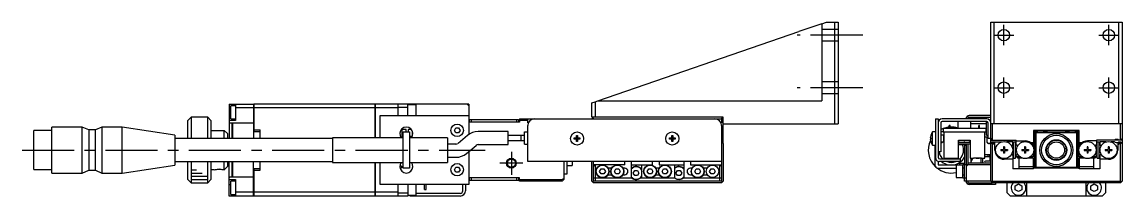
# Model space of a CAD drawing. Extents: x 0 to 694, y -8 to 613.
# Drawn here: x 358.9 to 693.9, y 279.8 to 332.8 of the extents above; entities that cross this region are included whole.
import ezdxf

# ---------------------------------------------------------------- set-up
doc = ezdxf.new("R2010")
doc.units = 0
doc.header["$LTSCALE"] = 0.5
doc.linetypes.add('CENTER', pattern=[50.8, 31.75, -6.35, 6.35, -6.35])
doc.linetypes.add('DASHED', pattern=[19.05, 12.7, -6.35])
for name, color, linetype in [('MSM_CENTER', 1, 'CENTER'), ('MSM_CONTINUOUS', 7, 'CONTINUOUS'), ('MSM_DASHED', 4, 'DASHED'), ('MSM_NARROW', 5, 'CONTINUOUS')]:
    doc.layers.add(name, color=color, linetype=linetype)

msp = doc.modelspace()

# ---------------------------------------------------------------- linework, layer by layer
at = {"layer": 'MSM_CENTER'}
for p, q in [((657.92, 325.69), (657.92, 331.89)), ((689.92, 325.69), (689.92, 331.89)), ((614.95, 328.79), (594.95, 328.79)), ((654.82, 328.79), (661.02, 328.79)), ((686.82, 328.79), (693.02, 328.79)), ((657.92, 309.69), (657.92, 315.89)), ((689.92, 309.69), (689.92, 315.89)), ((614.95, 312.79), (594.95, 312.79)), ((654.82, 312.79), (661.02, 312.79)), ((686.82, 312.79), (693.02, 312.79)), ((358.9, 293.79), (500, 293.79)), ((507.95, 293.29), (507.95, 286.29)), ((511.45, 289.79), (504.45, 289.79))]:
    msp.add_line(p, q, dxfattribs=at)
at = {"layer": 'MSM_CONTINUOUS'}
for p, q in [((602.45, 332.28), (595.45, 329.87)), ((602.45, 332.28), (603.95, 332.79)), ((602.45, 332.28), (602.45, 308.79)), ((603.95, 332.79), (607.45, 332.79)), ((606.45, 301.79), (606.45, 332.79)), ((607.45, 332.79), (607.45, 301.79)), ((653.92, 332.79), (693.92, 332.79)), ((653.92, 284.29), (653.92, 332.79)), ((654.92, 332.79), (654.92, 301.79)), ((692.92, 301.79), (692.92, 332.79)), ((693.92, 332.79), (693.92, 284.29)), ((534.24, 308.79), (595.45, 329.87)), ((532.45, 308.17), (533.45, 308.52)), ((533.45, 308.52), (534.24, 308.79)), ((533.45, 308.52), (533.45, 303.79)), ((534.24, 308.79), (602.45, 308.79)), ((421.95, 307.79), (421.95, 297.29)), ((421.95, 307.79), (429.45, 307.79)), ((422.45, 303.29), (422.45, 307.29)), ((423.95, 307.29), (422.45, 307.29)), ((423.95, 307.79), (423.95, 302.79)), ((429.45, 306.64), (423.95, 306.64)), ((429.45, 307.79), (429.45, 297.29)), ((429.45, 307.78), (429.5, 307.78)), ((429.45, 306.63), (429.5, 306.63)), ((429.5, 307.79), (429.5, 299.45)), ((466.45, 307.79), (429.5, 307.79)), ((466.45, 306.64), (429.5, 306.64)), ((466.45, 297.54), (466.45, 307.79)), ((466.45, 307.78), (466.5, 307.78)), ((466.45, 306.63), (466.5, 306.63)), ((494.95, 307.79), (466.5, 307.79)), ((466.5, 307.79), (466.5, 297.54)), ((473.45, 306.64), (466.5, 306.64)), ((473.45, 304.29), (473.45, 307.79)), ((476.45, 306.79), (473.45, 306.79)), ((476.45, 304.29), (476.45, 307.79)), ((478.95, 307.54), (476.45, 307.54)), ((478.95, 304.29), (478.95, 307.54)), ((494.45, 307.79), (494.95, 307.29)), ((494.95, 307.79), (494.95, 298.53)), ((532.45, 303.79), (532.45, 308.17)), ((410.45, 303.79), (409.45, 302.79)), ((409.45, 297.29), (409.45, 302.79)), ((410.45, 303.79), (410.45, 297.29)), ((415.45, 303.79), (410.45, 303.79)), ((415.45, 297.29), (415.45, 303.79)), ((416.45, 302.79), (415.45, 303.79)), ((416.45, 302.79), (416.45, 297.29)), ((421.95, 304.29), (422.45, 304.29)), ((423.95, 302.79), (421.95, 302.79)), ((422.15, 302.02), (421.95, 302.02)), ((422.15, 302.04), (422.15, 302.02)), ((422.15, 302.04), (422.95, 302.04)), ((422.45, 303.29), (423.95, 303.29)), ((422.95, 297.29), (422.95, 302.04)), ((422.95, 301.99), (423, 301.99)), ((423, 302.04), (423, 297.29)), ((423, 302.04), (429.45, 302.04)), ((467.95, 304.29), (494.95, 304.29)), ((467.95, 297.54), (467.95, 304.29)), ((510.45, 302.29), (494.95, 302.29)), ((495.15, 302.29), (495.15, 303.09)), ((495.15, 303.09), (510.15, 303.09)), ((495.65, 303.09), (495.65, 302.29)), ((509.65, 302.29), (509.65, 303.09)), ((510.15, 303.09), (510.15, 302.29)), ((510.45, 303.29), (510.45, 302.29)), ((510.45, 303.29), (571.95, 303.29)), ((512.95, 302.79), (510.45, 302.79)), ((512.95, 302.09), (512.95, 303.29)), ((572.45, 303.79), (532.45, 303.79)), ((532.95, 303.79), (532.45, 303.29)), ((532.95, 303.29), (532.7, 303.54)), ((572.45, 303.29), (571.95, 303.79)), ((572.2, 303.54), (571.95, 303.29)), ((571.95, 303.29), (571.95, 302.09)), ((572.45, 296.09), (572.45, 303.79)), ((572.45, 301.79), (607.45, 301.79)), ((637.12, 303.29), (637.92, 303.29)), ((637.12, 303.29), (637.12, 291.49)), ((637.92, 303.29), (637.92, 291.59)), ((638.72, 302.09), (638.72, 293.29)), ((652.72, 303.29), (639.12, 303.29)), ((652.72, 302.49), (639.12, 302.49)), ((643.92, 302.49), (643.92, 300.49)), ((646.92, 303.59), (646.92, 303.29)), ((647.12, 303.79), (653.92, 303.79)), ((653.92, 304.29), (647.42, 304.29)), ((647.92, 300.49), (647.92, 302.49)), ((652.62, 301.79), (647.92, 301.79)), ((652.62, 298.29), (652.62, 302.29)), ((653.06, 302.29), (652.62, 302.29)), ((653.12, 297.29), (653.12, 302.09)), ((693.92, 301.79), (653.92, 301.79)), ((654.42, 301.79), (654.42, 296.79)), ((693.42, 296.79), (693.42, 301.79)), ((362.45, 287.84), (362.45, 299.74)), ((367.95, 299.74), (362.45, 299.74)), ((367.95, 286.79), (367.95, 300.79)), ((377.25, 300.79), (367.95, 300.79)), ((377.25, 286.79), (377.25, 300.79)), ((379.25, 299.94), (377.25, 300.79)), ((379.25, 299.94), (379.25, 287.64)), ((381.25, 299.94), (379.25, 299.94)), ((383.25, 300.79), (381.25, 299.94)), ((381.25, 287.64), (381.25, 299.94)), ((383.25, 300.79), (383.25, 286.79)), ((389.45, 300.79), (383.25, 300.79)), ((389.45, 286.79), (389.45, 300.79)), ((405.45, 298.36), (389.45, 300.79)), ((405.45, 298.36), (405.45, 289.22)), ((416.45, 299.79), (420.45, 299.79)), ((420.45, 297.29), (420.45, 299.79)), ((421.45, 298.79), (420.45, 299.79)), ((421.45, 298.79), (421.45, 297.29)), ((429.45, 299.45), (431.45, 299.45)), ((429.5, 299.95), (431.45, 299.95)), ((431.45, 297.29), (431.45, 299.95)), ((474.62, 300.02), (474.62, 298.02)), ((475.87, 300.02), (474.62, 300.02)), ((474.95, 299.29), (476.95, 299.29)), ((474.95, 288.29), (474.95, 299.29)), ((475.87, 299.29), (475.87, 300.02)), ((477.53, 300.02), (476.53, 300.02)), ((476.53, 300.02), (476.53, 299.29)), ((476.95, 299.29), (476.95, 288.29)), ((477.78, 298.02), (477.78, 299.59)), ((490.58, 299.79), (491.01, 300.54)), ((491.01, 299.04), (490.58, 299.79)), ((491.01, 300.54), (491.88, 300.54)), ((491.88, 299.04), (491.01, 299.04)), ((494.61, 298.27), (491.69, 295.82)), ((491.88, 300.54), (492.31, 299.79)), ((492.31, 299.79), (491.88, 299.04)), ((506.95, 299.44), (497.82, 299.44)), ((506.95, 295.44), (506.95, 299.44)), ((511.95, 298.19), (506.95, 298.19)), ((510.95, 296.69), (510.95, 298.19)), ((511.95, 295.59), (511.95, 299.29)), ((511.95, 299.29), (512.95, 299.29)), ((512.95, 290.29), (512.95, 301.29)), ((527.77, 298.18), (528.13, 298.18)), ((527.77, 297.47), (527.77, 298.18)), ((528.13, 298.18), (528.13, 297.47)), ((556.77, 298.18), (557.13, 298.18)), ((556.77, 297.47), (556.77, 298.18)), ((557.13, 298.18), (557.13, 297.47)), ((571.95, 301.29), (571.95, 284.29)), ((571.95, 300.49), (572.25, 300.49)), ((571.95, 299.29), (572.25, 299.29)), ((572.25, 300.49), (572.25, 299.29)), ((635.64, 298.18), (635.65, 298.18)), ((636.22, 295.29), (636.22, 299.29)), ((637.12, 299.29), (636.22, 299.29)), ((639.42, 299.29), (638.72, 299.29)), ((639.62, 298.29), (638.72, 298.29)), ((639.42, 300.49), (639.42, 299.29)), ((639.42, 300.49), (652.42, 300.49)), ((639.42, 299.29), (652.42, 299.29)), ((639.67, 298.29), (639.62, 298.29)), ((639.62, 296.29), (639.62, 298.29)), ((639.67, 298.24), (639.62, 298.29)), ((639.67, 299.29), (639.67, 291.29)), ((641.54, 301.29), (641.29, 301.29)), ((641.29, 300.49), (641.29, 301.29)), ((641.54, 300.49), (641.54, 301.29)), ((650.29, 300.49), (650.29, 301.29)), ((650.54, 301.29), (650.29, 301.29)), ((650.54, 300.49), (650.54, 301.29)), ((652.17, 291.29), (652.17, 299.29)), ((652.42, 300.49), (652.42, 299.29)), ((652.62, 298.29), (653.12, 298.29)), ((680.92, 299.79), (666.92, 299.79)), ((666.92, 299.79), (666.92, 294.51)), ((667.42, 298.49), (667.72, 298.79)), ((667.42, 289.09), (667.42, 298.49)), ((667.92, 298.99), (667.72, 298.79)), ((667.72, 298.79), (667.72, 288.79)), ((667.92, 298.99), (668.22, 299.29)), ((679.92, 298.99), (667.92, 298.99)), ((668.22, 299.29), (679.62, 299.29)), ((679.62, 299.29), (679.92, 298.99)), ((680.12, 298.79), (679.92, 298.99)), ((680.12, 288.79), (680.12, 298.79)), ((680.12, 298.79), (680.42, 298.49)), ((680.42, 298.49), (680.42, 289.09)), ((680.92, 294.51), (680.92, 299.79)), ((453.45, 297.29), (405.45, 297.29)), ((453.45, 297.54), (453.45, 290.04)), ((474.95, 297.54), (453.45, 297.54)), ((474.62, 298.02), (474.95, 298.02)), ((476.95, 298.02), (477.78, 298.02)), ((488.45, 297.54), (476.95, 297.54)), ((488.45, 297.54), (488.45, 290.04)), ((491.04, 295.59), (488.45, 295.59)), ((494.26, 292.76), (497.18, 295.21)), ((497.82, 295.44), (506.95, 295.44)), ((506.95, 296.69), (511.95, 296.69)), ((511.95, 295.59), (512.95, 295.59)), ((527.06, 297.11), (527.06, 297.47)), ((527.06, 297.47), (527.77, 297.47)), ((527.77, 297.11), (527.06, 297.11)), ((527.78, 297.46), (527.77, 297.47)), ((527.78, 297.12), (527.77, 297.11)), ((527.77, 296.41), (527.77, 297.11)), ((528.13, 296.41), (527.77, 296.41)), ((527.78, 297.12), (527.78, 297.46)), ((527.78, 297.46), (528.12, 297.46)), ((528.12, 297.12), (527.78, 297.12)), ((528.12, 297.46), (528.13, 297.47)), ((528.12, 297.46), (528.12, 297.12)), ((528.12, 297.12), (528.13, 297.11)), ((528.13, 297.47), (528.83, 297.47)), ((528.13, 297.11), (528.13, 296.41)), ((528.83, 297.11), (528.13, 297.11)), ((528.83, 297.47), (528.83, 297.11)), ((556.06, 297.11), (556.06, 297.47)), ((556.06, 297.47), (556.77, 297.47)), ((556.77, 297.11), (556.06, 297.11)), ((556.78, 297.46), (556.77, 297.47)), ((556.78, 297.12), (556.77, 297.11)), ((556.77, 296.41), (556.77, 297.11)), ((557.13, 296.41), (556.77, 296.41)), ((556.78, 297.12), (556.78, 297.46)), ((556.78, 297.46), (557.12, 297.46)), ((557.12, 297.12), (556.78, 297.12)), ((557.12, 297.46), (557.13, 297.47)), ((557.12, 297.46), (557.12, 297.12)), ((557.12, 297.12), (557.13, 297.11)), ((557.13, 297.47), (557.83, 297.47)), ((557.13, 297.11), (557.13, 296.41)), ((557.83, 297.11), (557.13, 297.11)), ((557.83, 297.47), (557.83, 297.11)), ((571.95, 297.29), (572.45, 296.79)), ((572.45, 296.79), (571.95, 296.79)), ((572.45, 296.59), (571.95, 296.59)), ((572.05, 296.39), (571.95, 296.39)), ((572.45, 295.79), (571.95, 296.29)), ((572.2, 296.04), (571.95, 295.79)), ((572.35, 296.09), (572.35, 295.89)), ((572.45, 296.09), (572.35, 295.99)), ((572.45, 295.79), (572.45, 284.29)), ((635.53, 297.47), (635.65, 297.47)), ((635.65, 297.11), (635.53, 297.11)), ((635.65, 296.41), (635.64, 296.4)), ((635.65, 297.47), (635.65, 297.11)), ((636.22, 295.29), (637.12, 295.29)), ((636.92, 295.29), (636.92, 289.29)), ((638.72, 296.29), (639.62, 296.29)), ((639.62, 296.29), (639.67, 296.34)), ((644.17, 296.79), (647.67, 296.79)), ((644.17, 291.29), (644.17, 296.79)), ((647.67, 296.09), (644.17, 296.09)), ((647.67, 295.59), (644.17, 295.59)), ((644.17, 295.44), (645.92, 295.44)), ((645.92, 295.29), (646.42, 295.29)), ((645.92, 295.29), (645.92, 289.29)), ((646.42, 295.51), (646.42, 284.29)), ((646.92, 295.59), (646.92, 289.29)), ((647.67, 296.79), (647.67, 291.29)), ((652.17, 297.79), (653.12, 297.79)), ((652.84, 296.22), (652.84, 297.79)), ((653.19, 295.82), (652.87, 296.15)), ((653.92, 297.29), (653.12, 297.29)), ((653.92, 295.8), (653.26, 295.8)), ((653.73, 295.8), (653.73, 295.69)), ((653.92, 297.29), (654.42, 296.79)), ((653.92, 296.79), (661.72, 296.79)), ((654.42, 296.29), (653.92, 295.79)), ((654.42, 295.79), (654.17, 296.04)), ((654.42, 296.29), (657.3, 296.29)), ((654.72, 295.79), (654.42, 295.79)), ((654.42, 295.79), (654.42, 284.29)), ((655.22, 296.15), (654.72, 295.79)), ((654.72, 295.79), (655.22, 295.29)), ((655.22, 293.79), (655.22, 296.29)), ((660.72, 296.29), (658.73, 296.29)), ((660.46, 295.19), (660.72, 295.34)), ((660.72, 295.34), (660.72, 296.29)), ((660.92, 291.29), (660.92, 296.29)), ((660.92, 296.29), (661.52, 296.29)), ((661.52, 291.29), (661.52, 296.29)), ((661.72, 295.34), (661.72, 296.79)), ((661.72, 296.59), (664.42, 296.59)), ((661.72, 295.34), (661.94, 295.21)), ((666.02, 296.09), (666.92, 296.09)), ((666.92, 295.59), (666.56, 295.59)), ((680.92, 296.09), (681.82, 296.09)), ((681.27, 295.59), (680.92, 295.59)), ((686.12, 296.59), (683.42, 296.59)), ((686.12, 295.34), (685.9, 295.21)), ((693.92, 296.79), (686.12, 296.79)), ((686.12, 296.79), (686.12, 295.34)), ((686.32, 291.29), (686.32, 296.29)), ((686.32, 296.29), (686.92, 296.29)), ((686.92, 291.29), (686.92, 296.29)), ((689.1, 296.29), (687.12, 296.29)), ((687.12, 296.29), (687.12, 295.34)), ((687.12, 295.34), (687.38, 295.19)), ((691.66, 296.29), (690.53, 296.29)), ((692.62, 296.09), (692.67, 296.11)), ((692.62, 296.09), (692.62, 293.79)), ((692.62, 295.29), (693.12, 295.79)), ((693.12, 295.79), (692.67, 296.11)), ((692.98, 296.29), (693.42, 296.29)), ((693.42, 295.79), (693.12, 295.79)), ((693.42, 296.79), (693.92, 297.29)), ((693.42, 296.29), (693.92, 295.79)), ((693.67, 296.04), (693.42, 295.79)), ((693.42, 284.29), (693.42, 295.79)), ((488.45, 291.59), (491.04, 291.59)), ((494.95, 293.33), (494.95, 283.29)), ((638.72, 293.29), (637.92, 293.29)), ((653.92, 292.37), (652.17, 292.37)), ((652.17, 291.87), (653.92, 291.87)), ((653.02, 292.37), (653.02, 291.87)), ((653.52, 292.37), (653.52, 291.87)), ((653.72, 290.37), (653.72, 291.87)), ((657.02, 293.94), (657.81, 293.94)), ((657.02, 293.94), (657.02, 293.65)), ((657.02, 293.65), (657.81, 293.65)), ((657.55, 293.94), (657.55, 293.65)), ((658.16, 294.79), (657.87, 294.79)), ((657.87, 294.79), (657.87, 294)), ((657.87, 294.26), (658.16, 294.26)), ((657.87, 293.59), (657.87, 292.79)), ((657.87, 293.32), (658.16, 293.32)), ((658.16, 292.79), (657.87, 292.79)), ((658.16, 294.79), (658.16, 294)), ((658.16, 293.59), (658.16, 292.79)), ((658.22, 293.94), (659.02, 293.94)), ((658.22, 293.65), (659.02, 293.65)), ((658.49, 293.65), (658.49, 293.94)), ((659.02, 293.94), (659.02, 293.65)), ((660.72, 292.24), (660.46, 292.39)), ((660.72, 292.24), (660.72, 288.09)), ((662.01, 292.41), (661.72, 292.24)), ((661.72, 291.79), (661.72, 292.24)), ((661.72, 291.79), (662.76, 291.79)), ((662.22, 291.29), (661.72, 291.79)), ((663.42, 293.94), (664.21, 293.94)), ((663.42, 293.94), (663.42, 293.65)), ((663.42, 293.65), (664.21, 293.65)), ((663.95, 293.94), (663.95, 293.65)), ((664.56, 294.79), (664.27, 294.79)), ((664.27, 294.79), (664.27, 294)), ((664.27, 294.26), (664.56, 294.26)), ((664.27, 293.59), (664.27, 292.79)), ((664.27, 293.32), (664.56, 293.32)), ((664.56, 292.79), (664.27, 292.79)), ((664.56, 294.79), (664.56, 294)), ((664.56, 293.59), (664.56, 292.79)), ((664.62, 293.94), (665.42, 293.94)), ((664.62, 293.65), (665.42, 293.65)), ((664.89, 293.65), (664.89, 293.94)), ((665.42, 293.94), (665.42, 293.65)), ((666.08, 291.79), (666.92, 291.79)), ((666.92, 291.79), (666.42, 291.29)), ((666.92, 293.08), (666.92, 291.79)), ((680.92, 291.79), (680.92, 293.08)), ((680.92, 291.79), (681.76, 291.79)), ((681.42, 291.29), (680.92, 291.79)), ((682.42, 293.94), (683.21, 293.94)), ((682.42, 293.94), (682.42, 293.65)), ((682.42, 293.65), (683.21, 293.65)), ((682.95, 293.94), (682.95, 293.65)), ((683.56, 294.79), (683.27, 294.79)), ((683.27, 294.79), (683.27, 294)), ((683.27, 294.26), (683.56, 294.26)), ((683.27, 293.59), (683.27, 292.79)), ((683.27, 293.32), (683.56, 293.32)), ((683.56, 292.79), (683.27, 292.79)), ((683.56, 294.79), (683.56, 294)), ((683.56, 293.59), (683.56, 292.79)), ((683.62, 293.94), (684.42, 293.94)), ((683.62, 293.65), (684.42, 293.65)), ((683.89, 293.65), (683.89, 293.94)), ((684.42, 293.94), (684.42, 293.65)), ((685.08, 291.79), (686.12, 291.79)), ((686.12, 291.79), (685.62, 291.29)), ((685.82, 292.41), (686.12, 292.24)), ((686.12, 292.24), (686.12, 291.79)), ((687.38, 292.39), (687.12, 292.24)), ((687.12, 292.24), (687.12, 288.09)), ((688.82, 293.94), (689.61, 293.94)), ((688.82, 293.94), (688.82, 293.65)), ((688.82, 293.65), (689.61, 293.65)), ((689.35, 293.94), (689.35, 293.65)), ((689.96, 294.79), (689.67, 294.79)), ((689.67, 294.79), (689.67, 294)), ((689.67, 294.26), (689.96, 294.26)), ((689.67, 293.59), (689.67, 292.79)), ((689.67, 293.32), (689.96, 293.32)), ((689.96, 292.79), (689.67, 292.79)), ((689.96, 294.79), (689.96, 294)), ((689.96, 293.59), (689.96, 292.79)), ((690.02, 293.94), (690.82, 293.94)), ((690.02, 293.65), (690.82, 293.65)), ((690.29, 293.65), (690.29, 293.94)), ((690.82, 293.94), (690.82, 293.65)), ((389.45, 286.79), (405.45, 289.22)), ((405.45, 290.29), (453.45, 290.29)), ((409.45, 284.79), (409.45, 290.29)), ((410.45, 290.29), (410.45, 283.79)), ((415.45, 283.79), (415.45, 290.29)), ((416.45, 290.29), (416.45, 284.79)), ((420.45, 287.79), (420.45, 290.29)), ((420.45, 287.79), (421.45, 288.79)), ((421.45, 290.29), (421.45, 288.79)), ((421.95, 279.79), (421.95, 290.29)), ((422.95, 285.54), (422.95, 290.29)), ((423, 290.29), (423, 285.54)), ((429.45, 279.79), (429.45, 290.29)), ((429.45, 288.14), (431.45, 288.14)), ((429.5, 288.14), (429.5, 279.79)), ((431.45, 287.64), (431.45, 290.29)), ((453.45, 290.04), (474.95, 290.04)), ((466.45, 279.79), (466.45, 290.04)), ((466.5, 290.04), (466.5, 279.79)), ((467.95, 283.29), (467.95, 290.04)), ((474.45, 288.87), (473.95, 288.87)), ((473.99, 288.37), (474.45, 288.37)), ((474.26, 289.87), (474.45, 289.87)), ((474.45, 290.04), (474.45, 289.87)), ((474.45, 288.87), (474.45, 288.37)), ((476.95, 288.29), (474.95, 288.29)), ((476.95, 290.04), (488.45, 290.04)), ((490.58, 287.79), (491.01, 288.54)), ((491.01, 288.54), (491.88, 288.54)), ((491.88, 288.54), (492.31, 287.79)), ((571.95, 290.29), (512.95, 290.29)), ((523.95, 290.29), (523.95, 284.79)), ((524.95, 286.54), (524.95, 290.29)), ((524.95, 289.04), (526.45, 289.04)), ((526.45, 290.29), (526.45, 289.04)), ((532.45, 284.29), (532.45, 290.29)), ((532.95, 284.29), (532.95, 290.29)), ((542.45, 289.29), (532.95, 289.29)), ((532.95, 288.79), (533.45, 289.29)), ((533.45, 289.29), (533.45, 284.29)), ((538.46, 288.29), (537.43, 288.29)), ((542.45, 288.29), (541.93, 288.29)), ((542.45, 289.29), (542.45, 290.29)), ((544.45, 290.29), (544.45, 285.29)), ((544.45, 289.29), (550.95, 289.29)), ((547.65, 285.29), (547.65, 289.29)), ((550.95, 289.29), (550.95, 290.29)), ((552.96, 288.29), (551.93, 288.29)), ((552.95, 290.29), (552.95, 289.29)), ((552.95, 289.29), (560.45, 289.29)), ((557.65, 289.29), (557.65, 285.29)), ((560.45, 290.29), (560.45, 285.29)), ((562.45, 290.29), (562.45, 289.29)), ((562.45, 289.29), (571.95, 289.29)), ((562.96, 288.29), (562.45, 288.29)), ((567.58, 288.29), (566.43, 288.29)), ((571.45, 284.29), (571.45, 289.29)), ((571.45, 289.29), (571.95, 288.79)), ((637.92, 290.36), (637.92, 289.29)), ((637.92, 289.29), (644.42, 289.29)), ((637.92, 288.29), (643.42, 288.29)), ((644.62, 290.29), (638.32, 290.29)), ((638.42, 291.09), (644.62, 291.09)), ((639.67, 291.29), (644.17, 291.29)), ((643.42, 289.19), (643.42, 285.39)), ((645.42, 289.19), (643.42, 289.19)), ((644.42, 289.69), (644.42, 289.19)), ((645.92, 289.69), (644.42, 289.69)), ((644.62, 291.09), (644.62, 290.29)), ((645.42, 285.29), (645.42, 289.29)), ((653.92, 289.29), (645.42, 289.29)), ((645.92, 288.29), (645.42, 288.29)), ((645.92, 285.29), (645.92, 289.29)), ((646.42, 288.79), (646.92, 289.29)), ((653.92, 289.79), (646.92, 289.79)), ((647.67, 291.29), (648.67, 291.29)), ((647.92, 291.29), (647.92, 289.79)), ((648.67, 291.39), (651.17, 291.39)), ((648.67, 291.29), (648.67, 291.39)), ((649.47, 291.39), (649.47, 291.29)), ((649.47, 291.29), (650.37, 291.29)), ((649.84, 291.39), (649.84, 291.29)), ((649.99, 291.39), (649.99, 291.29)), ((650.37, 291.39), (650.37, 291.29)), ((651.02, 289.79), (651.02, 291.39)), ((651.17, 291.29), (651.17, 291.39)), ((651.17, 291.29), (652.17, 291.29)), ((651.52, 289.79), (651.52, 291.29)), ((653.92, 290.37), (652.32, 290.37)), ((652.32, 289.87), (653.92, 289.87)), ((653.72, 289.79), (653.72, 289.87)), ((660.72, 290.99), (658.02, 290.99)), ((660.92, 291.29), (661.52, 291.29)), ((663.7, 291.29), (662.22, 291.29)), ((662.47, 291.29), (662.47, 288.09)), ((662.47, 288.79), (666.97, 288.79)), ((666.97, 291.29), (665.13, 291.29)), ((666.92, 288.09), (666.92, 288.29)), ((680.92, 288.29), (666.92, 288.29)), ((666.97, 288.29), (666.97, 291.29)), ((667.72, 288.79), (667.42, 289.09)), ((667.72, 288.79), (667.92, 288.59)), ((668.22, 288.29), (667.92, 288.59)), ((667.92, 288.59), (679.92, 288.59)), ((670.75, 290.59), (670.94, 290.59)), ((671.17, 290.37), (670.94, 290.59)), ((671.17, 290.37), (671, 290.37)), ((671.17, 290.23), (671.17, 290.37)), ((671.17, 290.23), (671.17, 290.23)), ((676.89, 290.59), (676.67, 290.37)), ((676.84, 290.37), (676.67, 290.37)), ((676.67, 290.37), (676.67, 290.23)), ((676.89, 290.59), (677.08, 290.59)), ((679.92, 288.59), (679.62, 288.29)), ((679.92, 288.59), (680.12, 288.79)), ((680.42, 289.09), (680.12, 288.79)), ((682.7, 291.29), (680.87, 291.29)), ((680.87, 291.29), (680.87, 288.29)), ((680.87, 288.79), (685.37, 288.79)), ((680.92, 288.09), (680.92, 288.29)), ((685.62, 291.29), (684.13, 291.29)), ((685.37, 288.09), (685.37, 291.29)), ((686.32, 291.29), (686.92, 291.29)), ((689.82, 290.99), (687.12, 290.99)), ((362.45, 287.84), (367.95, 287.84)), ((367.95, 286.79), (377.25, 286.79)), ((377.25, 286.79), (379.25, 287.64)), ((379.25, 287.64), (381.25, 287.64)), ((381.25, 287.64), (383.25, 286.79)), ((383.25, 286.79), (389.45, 286.79)), ((409.45, 284.79), (410.45, 283.79)), ((415.45, 283.79), (416.45, 284.79)), ((417.45, 287.79), (416.45, 287.79)), ((421.95, 285.56), (422.15, 285.56)), ((421.95, 284.79), (423.95, 284.79)), ((422.15, 285.56), (422.15, 285.54)), ((422.95, 285.54), (422.15, 285.54)), ((422.95, 285.59), (423, 285.59)), ((429.45, 285.54), (423, 285.54)), ((423.95, 284.79), (423.95, 279.79)), ((429.5, 287.64), (431.45, 287.64)), ((491.01, 287.04), (490.58, 287.79)), ((491.88, 287.04), (491.01, 287.04)), ((492.31, 287.79), (491.88, 287.04)), ((510.45, 285.29), (494.95, 285.29)), ((495.15, 284.49), (495.15, 285.29)), ((495.65, 285.29), (495.65, 284.49)), ((509.65, 284.49), (509.65, 285.29)), ((510.15, 285.29), (510.15, 284.49)), ((510.45, 284.29), (510.45, 285.29)), ((510.45, 284.79), (523.33, 284.79)), ((522.83, 284.29), (523.33, 284.79)), ((523.33, 284.79), (523.95, 285.1)), ((523.95, 284.79), (523.45, 284.29)), ((523.95, 286.54), (524.95, 286.54)), ((532.95, 285.29), (544.62, 285.29)), ((534.83, 287.29), (535.26, 288.04)), ((535.26, 286.54), (534.83, 287.29)), ((535.26, 288.04), (536.13, 288.04)), ((536.13, 286.54), (535.26, 286.54)), ((536.13, 288.04), (536.56, 287.29)), ((536.56, 287.29), (536.13, 286.54)), ((537.43, 286.29), (538.46, 286.29)), ((539.33, 287.29), (539.76, 288.04)), ((539.76, 286.54), (539.33, 287.29)), ((539.76, 288.04), (540.63, 288.04)), ((540.63, 286.54), (539.76, 286.54)), ((540.63, 288.04), (541.06, 287.29)), ((541.06, 287.29), (540.63, 286.54)), ((541.93, 286.29), (542.45, 286.29)), ((545.08, 286.79), (545.51, 287.54)), ((545.51, 286.04), (545.08, 286.79)), ((545.51, 287.54), (546.38, 287.54)), ((546.38, 286.04), (545.51, 286.04)), ((546.38, 287.54), (546.81, 286.79)), ((546.81, 286.79), (546.38, 286.04)), ((547.27, 285.29), (557.65, 285.29)), ((549.33, 287.29), (549.76, 288.04)), ((549.76, 286.54), (549.33, 287.29)), ((549.76, 288.04), (550.63, 288.04)), ((550.63, 286.54), (549.76, 286.54)), ((550.63, 288.04), (551.06, 287.29)), ((551.06, 287.29), (550.63, 286.54)), ((551.93, 286.29), (552.96, 286.29)), ((553.83, 287.29), (554.26, 288.04)), ((554.26, 286.54), (553.83, 287.29)), ((554.26, 288.04), (555.13, 288.04)), ((555.13, 286.54), (554.26, 286.54)), ((555.13, 288.04), (555.56, 287.29)), ((555.56, 287.29), (555.13, 286.54)), ((558.08, 286.79), (558.51, 287.54)), ((558.51, 286.04), (558.08, 286.79)), ((558.51, 287.54), (559.38, 287.54)), ((559.38, 286.04), (558.51, 286.04)), ((559.38, 287.54), (559.81, 286.79)), ((559.81, 286.79), (559.38, 286.04)), ((560.27, 285.29), (571.95, 285.29)), ((562.45, 286.29), (562.96, 286.29)), ((563.83, 287.29), (564.26, 288.04)), ((564.26, 286.54), (563.83, 287.29)), ((564.26, 288.04), (565.13, 288.04)), ((565.13, 286.54), (564.26, 286.54)), ((565.13, 288.04), (565.56, 287.29)), ((565.56, 287.29), (565.13, 286.54)), ((566.43, 286.29), (567.58, 286.29)), ((568.33, 287.29), (568.76, 288.04)), ((568.76, 286.54), (568.33, 287.29)), ((568.76, 288.04), (569.63, 288.04)), ((569.63, 286.54), (568.76, 286.54)), ((569.63, 288.04), (570.06, 287.29)), ((570.06, 287.29), (569.63, 286.54)), ((643.42, 285.39), (645.42, 285.39)), ((645.42, 286.29), (645.92, 286.29)), ((645.42, 285.29), (646.42, 285.29)), ((645.92, 284.29), (645.92, 285.29)), ((666.92, 288.09), (660.72, 288.09)), ((687.12, 288.09), (680.92, 288.09)), ((410.45, 283.79), (415.45, 283.79)), ((421.95, 283.29), (422.45, 283.29)), ((422.45, 280.29), (422.45, 284.29)), ((423.95, 284.29), (422.45, 284.29)), ((494.95, 283.29), (467.95, 283.29)), ((473.45, 279.79), (473.45, 283.29)), ((476.45, 283.29), (476.45, 279.79)), ((478.95, 280.04), (478.95, 283.29)), ((481.45, 281.79), (481.45, 283.29)), ((481.45, 281.79), (481.95, 281.79)), ((481.95, 281.79), (481.95, 283.29)), ((493.15, 281.39), (493.15, 283.29)), ((493.95, 283.29), (493.95, 281.39)), ((510.15, 284.49), (494.95, 284.49)), ((523.45, 284.29), (510.45, 284.29)), ((532.45, 284.29), (532.95, 283.79)), ((532.7, 284.04), (532.95, 284.29)), ((571.95, 284.29), (532.95, 284.29)), ((571.95, 283.79), (532.95, 283.79)), ((571.95, 284.29), (572.2, 284.04)), ((571.95, 283.79), (572.45, 284.29)), ((653.92, 284.29), (645.92, 284.29)), ((646.92, 284.29), (646.92, 283.99)), ((647.12, 283.79), (654.42, 283.79)), ((655.42, 283.29), (647.42, 283.29)), ((653.92, 284.29), (654.42, 283.79)), ((654.17, 284.04), (654.42, 284.29)), ((654.42, 284.29), (693.42, 284.29)), ((693.42, 283.79), (654.42, 283.79)), ((655.42, 283.79), (655.42, 283.29)), ((658.92, 280.79), (658.92, 283.79)), ((661.42, 282.87), (662.42, 283.45)), ((661.42, 281.72), (661.42, 282.87)), ((662.42, 281.14), (661.42, 281.72)), ((662.42, 283.45), (663.42, 282.87)), ((663.42, 281.72), (662.42, 281.14)), ((663.42, 282.87), (663.42, 281.72)), ((664.92, 279.79), (664.92, 283.79)), ((682.92, 283.79), (682.92, 279.79)), ((684.42, 282.87), (685.42, 283.45)), ((684.42, 281.72), (684.42, 282.87)), ((685.42, 281.14), (684.42, 281.72)), ((685.42, 283.45), (686.42, 282.87)), ((686.42, 281.72), (685.42, 281.14)), ((686.42, 282.87), (686.42, 281.72)), ((688.92, 283.79), (688.92, 280.79)), ((693.92, 284.29), (693.42, 283.79)), ((693.42, 284.29), (693.67, 284.04)), ((429.45, 279.79), (421.95, 279.79)), ((422.45, 280.29), (423.95, 280.29)), ((429.45, 280.95), (423.95, 280.95)), ((429.45, 280.95), (429.5, 280.95)), ((429.45, 279.8), (429.5, 279.8)), ((466.45, 280.95), (429.5, 280.95)), ((466.45, 279.79), (429.5, 279.79)), ((466.45, 280.95), (466.5, 280.95)), ((466.45, 279.8), (466.5, 279.8)), ((473.45, 280.95), (466.5, 280.95)), ((476.45, 279.79), (466.5, 279.79)), ((473.45, 280.79), (476.45, 280.79)), ((476.45, 280.04), (478.95, 280.04)), ((477.15, 279.79), (477.15, 280.04)), ((492.35, 279.79), (477.15, 279.79)), ((477.65, 280.04), (477.65, 279.79)), ((492.35, 280.59), (478.95, 280.59)), ((658.92, 280.79), (659.92, 279.79)), ((664.92, 279.79), (659.92, 279.79)), ((682.92, 279.79), (664.92, 279.79)), ((687.92, 279.79), (682.92, 279.79)), ((687.92, 279.79), (688.92, 280.79))]:
    msp.add_line(p, q, dxfattribs=at)
for centre, radius in [((657.92, 328.79), 1.75), ((689.92, 328.79), 1.75), ((657.92, 312.79), 1.75), ((689.92, 312.79), 1.75), ((491.45, 299.79), 1.9), ((527.95, 297.29), 2), ((556.95, 297.29), 2), ((673.92, 293.79), 5), ((673.92, 293.79), 4.5), ((658.02, 293.79), 2.6), ((664.42, 293.79), 2.6), ((673.92, 293.79), 3.15), ((673.92, 293.79), 3), ((683.42, 293.79), 2.6), ((689.82, 293.79), 2.6), ((491.45, 287.79), 1.9), ((507.95, 289.79), 1.23), ((535.7, 287.29), 2), ((535.7, 287.29), 1.9), ((540.2, 287.29), 2), ((540.2, 287.29), 1.9), ((550.2, 287.29), 2), ((550.2, 287.29), 1.9), ((554.7, 287.29), 2), ((554.7, 287.29), 1.9), ((564.7, 287.29), 2), ((564.7, 287.29), 1.9), ((569.2, 287.29), 1.9)]:
    msp.add_circle(centre, radius, dxfattribs=at)
for centre, radius, start, end in [((514.95, 301.29), 2, 90, 180), ((569.95, 301.29), 2, 0, 90), ((639.12, 302.09), 1.2, 90, 180), ((639.12, 302.09), 0.4, 90, 180), ((647.42, 303.29), 1, 90, 180), ((647.12, 303.59), 0.2, 90, 180), ((652.72, 302.09), 1.2, 0, 90), ((652.72, 302.09), 0.4, 0, 90), ((475.95, 298.79), 2, 321.3178, 218.6822), ((497.82, 294.44), 5, 90, 130), ((638.72, 297.29), 3.19, 163.8933, 176.7703), ((638.72, 297.29), 3.2, 141.3178, 163.8775), ((641.92, 293.79), 7, 110.9248, 117.2029), ((641.92, 293.79), 7, 95.1225, 106.835), ((641.92, 293.79), 7, 73.165, 93.0709), ((673.92, 293.79), 8.2, 132.9703, 148.6119), ((673.92, 293.79), 8.5, 135.0991, 145.4397), ((673.92, 293.79), 9, 138.1897, 141.0576), ((673.92, 293.79), 8.8, 137.0141, 142.6982), ((673.92, 293.79), 6.8, 118.0725, 126.0189), ((673.92, 293.79), 6.5, 112.6199, 122.2042), ((673.92, 293.79), 6.5, 57.7958, 67.3801), ((673.92, 293.79), 6.8, 53.9811, 61.9275), ((673.92, 293.79), 8.2, 31.3882, 47.0297), ((673.92, 293.79), 8.5, 34.5603, 44.9009), ((673.92, 293.79), 8.8, 37.3018, 42.9859), ((673.92, 293.79), 9, 38.9424, 41.8103), ((491.04, 296.59), 1, 270, 310), ((497.82, 294.44), 1, 90, 130), ((572.05, 296.09), 0.3, 0, 90), ((641.92, 293.79), 7, 155.064, 226.5758), ((638.72, 297.29), 3.19, 183.2297, 196.1067), ((638.72, 297.29), 3.2, 196.1225, 218.6822), ((641.92, 293.79), 3.75, 138.1897, 148.5761), ((644.42, 296.89), 0.25, 203.5782, 336.4218), ((641.92, 293.79), 3.75, 313.9455, 26.1039), ((645.92, 297.44), 2, 247.6684, 292.3316), ((645.92, 296.89), 0.25, 203.5782, 336.4218), ((641.92, 293.79), 4.57, 19.1612, 21.3849), ((647.42, 296.89), 0.25, 203.5782, 336.4218), ((652.94, 296.22), 0.1, 180, 225), ((653.26, 295.9), 0.1, 225, 270), ((654.06, 295.69), 0.33, 180, 244.8973), ((661.22, 293.79), 1.59, 100.8931, 126.1972), ((661.33, 293.68), 1.75, 120, 127.006), ((661.22, 293.79), 1.59, 53.8028, 79.1069), ((661.1, 293.68), 1.75, 52.994, 61.3783), ((664.42, 293.79), 2.8, 40.0052, 90), ((673.92, 293.79), 6.8, 162.9174, 197.0826), ((673.92, 293.79), 6.8, 342.9174, 17.0826), ((683.42, 293.79), 2.8, 90, 139.9948), ((686.62, 293.79), 1.59, 100.8931, 126.1972), ((686.73, 293.68), 1.75, 118.6217, 127.006), ((686.62, 293.79), 1.59, 53.8028, 79.1069), ((686.5, 293.68), 1.75, 52.994, 60), ((692.32, 296.04), 1, 48.5904, 131.4096), ((692.32, 297.04), 1, 228.5904, 287.4576), ((692.32, 297.04), 1, 290.7669, 311.4096), ((491.04, 296.59), 5, 270, 310), ((638.32, 291.49), 1.2, 180, 270), ((638.42, 291.59), 0.5, 180, 270), ((641.92, 293.79), 4.57, 208.9254, 215.3792), ((641.92, 293.79), 3.75, 187.6623, 226.0545), ((641.92, 293.79), 4.57, 280.0412, 331.0773), ((658.02, 293.79), 2.8, 180, 270), ((657.81, 294), 0.06, 270, 0), ((657.81, 293.59), 0.06, 0, 90), ((658.22, 294), 0.06, 180, 270), ((658.22, 293.59), 0.06, 90, 180), ((661.33, 293.91), 1.75, 232.994, 240), ((661.22, 293.79), 1.59, 233.8028, 259.1069), ((661.22, 293.79), 1.59, 280.8931, 306.1972), ((661.1, 293.91), 1.75, 301.3783, 307.006), ((664.21, 294), 0.06, 270, 0), ((664.21, 293.59), 0.06, 0, 90), ((664.62, 294), 0.06, 180, 270), ((664.62, 293.59), 0.06, 90, 180), ((683.21, 294), 0.06, 270, 0), ((683.21, 293.59), 0.06, 0, 90), ((683.62, 294), 0.06, 180, 270), ((683.62, 293.59), 0.06, 90, 180), ((686.73, 293.91), 1.75, 232.994, 238.6217), ((686.62, 293.79), 1.59, 233.8028, 259.1069), ((686.62, 293.79), 1.59, 280.8931, 306.1972), ((686.5, 293.91), 1.75, 300, 307.006), ((689.61, 294), 0.06, 270, 0), ((689.61, 293.59), 0.06, 0, 90), ((689.82, 293.79), 2.8, 270, 0), ((690.02, 294), 0.06, 180, 270), ((690.02, 293.59), 0.06, 90, 180), ((475.95, 288.79), 2, 141.3178, 38.6822), ((542.45, 287.29), 1, 270, 90), ((545.95, 286.79), 2, 31.7883, 138.5904), ((545.95, 286.79), 1.9, 26.5254, 142.1363), ((558.95, 286.79), 2, 41.4096, 131.4096), ((558.95, 286.79), 1.9, 37.8636, 133.1736), ((562.45, 287.29), 1, 90, 270), ((637.92, 289.29), 1, 180, 270), ((641.92, 293.79), 7, 230.1571, 282.3736), ((641.92, 293.79), 4.57, 229.984, 259.9588), ((641.92, 293.79), 3.75, 248.9606, 291.0394), ((641.92, 293.79), 7, 328.9973, 339.0752), ((652.32, 290.12), 0.25, 90, 270), ((673.92, 293.79), 8.2, 212.0526, 222.1236), ((673.92, 293.79), 8.5, 215.1501, 220.3202), ((673.92, 293.79), 8.8, 217.8357, 218.6822), ((673.92, 293.79), 8.2, 317.8764, 327.9474), ((673.92, 293.79), 8.5, 319.6798, 324.8499), ((673.92, 293.79), 8.8, 321.3178, 322.1643), ((418.95, 281.92), 6, 77.976, 102.024), ((477.25, 287.13), 0.2, 75.0744, 180.8063), ((545.95, 286.79), 1.9, 217.8636, 333.4746), ((545.95, 286.79), 2, 221.4096, 328.2117), ((558.95, 286.79), 2, 228.5904, 318.5904), ((558.95, 286.79), 1.9, 226.8264, 322.1364), ((647.42, 284.29), 1, 180, 270), ((647.12, 283.99), 0.2, 180, 270), ((662.42, 282.29), 2.25, 138.1897, 41.8103), ((685.42, 282.29), 2.25, 138.1897, 41.8103), ((492.35, 281.39), 0.8, 270, 0), ((492.35, 281.39), 1.6, 270, 0)]:
    msp.add_arc(centre, radius, start, end, dxfattribs=at)
at = {"layer": 'MSM_DASHED'}
for p, q in [((607.45, 330.54), (602.45, 330.54)), ((602.45, 327.04), (607.45, 327.04)), ((607.45, 314.54), (602.45, 314.54)), ((602.45, 311.04), (607.45, 311.04))]:
    msp.add_line(p, q, dxfattribs=at)
at = {"layer": 'MSM_NARROW'}
for p, q in [((671.17, 290.23), (671.17, 290.23)), ((410.45, 287.79), (412.05, 287.79)), ((410.45, 286.79), (413.75, 286.79)), ((410.45, 285.79), (415.45, 285.79)), ((410.45, 284.79), (415.45, 284.79)), ((417.45, 287.79), (418.95, 287.98)), ((418.95, 287.98), (420.45, 287.79))]:
    msp.add_line(p, q, dxfattribs=at)
for centre, radius in [((673.92, 293.79), 2.5), ((507.95, 289.79), 1.5)]:
    msp.add_circle(centre, radius, dxfattribs=at)

doc.saveas('drawing.dxf')
